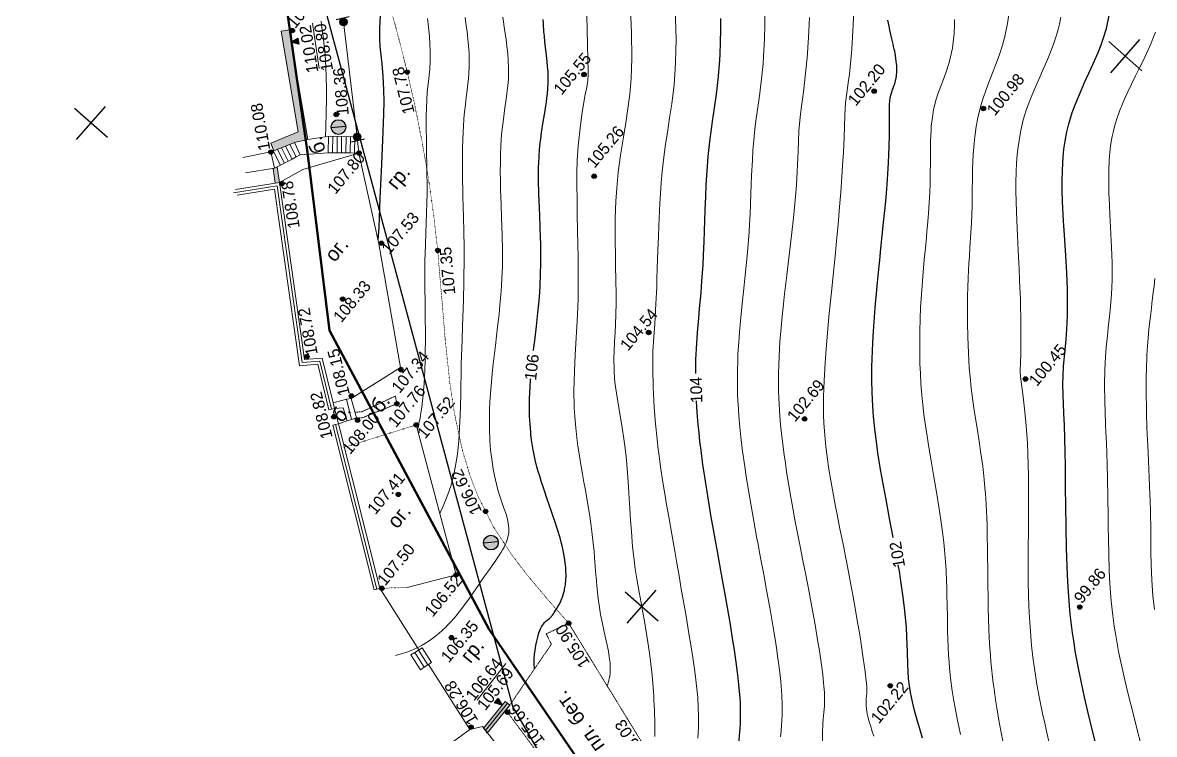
# Model space of a CAD drawing. Header units: millimetres. Extents: x -2893842 to -949497, y -1203244 to 262218.
# Drawn here: x -2540406 to -2463181, y -619041 to -570471 of the extents above; entities that cross this region are included whole.
import ezdxf

# ---------------------------------------------------------------- set-up
doc = ezdxf.new("R2010")
doc.units = ezdxf.units.MM
doc.linetypes.add('g5_01_5x1_5', pattern=[1.5, 0.75, -0.75])
doc.linetypes.add('g5_366', pattern=[0.85, 0.1, -0.75])
doc.layers.get('0').update_dxf_attribs({"lineweight": 5})
for name, color, linetype in [('!!!_ Размеры', 7, 'Continuous'), ('02_сетка', 253, 'Continuous'), ('03_Здания и строения', 253, 'Continuous'), ('06_Инженерно-технические сооружения', 253, 'Continuous'), ('10_Границы покрытий и угодий', 253, 'Continuous'), ('12_Рельеф', 253, 'Continuous'), ('14_Ограждения', 253, 'Continuous'), ('19_Горизонтали', 253, 'Continuous'), ('31_Водопровод', 253, 'Continuous'), ('44_Крышки колодцев', 253, 'Continuous'), ('61_Отметки высоты поверхности', 253, 'Continuous'), ('65_Границы', 253, 'Continuous')]:
    doc.layers.add(name, color=color, linetype=linetype)
doc.styles.add('LIKE17', font='d431.shx')
doc.styles.add('LIKE36', font='pragmai.shx')
doc.styles.add('Line_GUGK', font='')
doc.styles.get('Line_GUGK').set_extended_font_data('Bm431', italic=True)
doc.linetypes.add('g5_122_v', pattern='A,1,-1,1.5,-0.4,["В",Line_GUGK,S=1,R=0,X=0,Y=-0.5],-1.5,1.5,-1,4,-1,4,-1,3', length=20.9)
doc.linetypes.add('g5_280_1', pattern='A,0.001,[21,GUGK_2005.shx,S=1,R=180,X=0,Y=0],2', length=2.001)
doc.linetypes.add('g5_347', pattern='A,0,[21,GUGK_2005.shx,S=1.25,R=-115,X=0,Y=0],-0.875,[21,GUGK_2005.shx,S=1.25,R=45,X=0,Y=0],-0.75,[21,GUGK_2005.shx,S=1.25,R=135,X=0,Y=0.25],-0.5', length=2.125)
doc.linetypes.add('g5_472', pattern='A,0,-4,[25,GUGK_2005.shx,S=0.4,R=0,X=0,Y=-0.2],0', length=4)
doc.linetypes.add('g5_473', pattern='A,0,-3.75,[25,GUGK_2005.shx,S=0.4,R=0,X=0,Y=-0.2],-0.25,[25,GUGK_2005.shx,S=0.4,R=0,X=0,Y=-0.2],0', length=4)
doc.linetypes.add('g5_476_3', pattern='A,1.25,[30,GUGK_2005.shx,S=1,R=0,X=0,Y=0],2.5,[30,GUGK_2005.shx,S=1,R=180,X=0,Y=0],1.25', length=5)

# ---------------------------------------------------------------- blocks, each defined once
blk = doc.blocks.new('BL_333')
at = {"color": 0}
for p, q in [((0, -3), (0, 3)), ((-3, 0), (3, 0))]:
    blk.add_line(p, q, dxfattribs=at)
blk = doc.blocks.new('g5_117')
h = blk.add_hatch(color=255)
h.paths.add_polyline_path([(-0.299, 0.352), (0.352, -0.299, 0.177899), (0.463, 0, 0.639215)])
h.paths.add_polyline_path([(-0.352, 0.299, 0.177899), (-0.463, 0, 0.639215), (0.299, -0.352)])
at = {"color": 0}
blk.add_lwpolyline([(0.354, -0.354), (-0.354, 0.354)], dxfattribs=at)
blk.add_circle((0, 0), 0.5, dxfattribs=at)
blk = doc.blocks.new('g5_475_5c')
h = blk.add_hatch(color=0)
edge = h.paths.add_edge_path()
edge.add_arc((0, 0), 0.25, 0, 360)
at = {"color": 0}
blk.add_lwpolyline([(0.25, -0.45), (0.25, 0.45)], dxfattribs=at)
blk.add_circle((0, 0), 0.25, dxfattribs=at)
blk = doc.blocks.new('g5_330')
blk.add_hatch(color=0).paths.add_polyline_path([(-0.15, 0, 1), (0.15, 0, 1)])
at = {"color": 0}
blk.add_circle((0, 0), 0.15, dxfattribs=at)
blk = doc.blocks.new('g5_330a')
blk.add_hatch(color=0).paths.add_polyline_path([(0, 0), (-0.2, 0.5), (0.2, 0.5)])
at = {"color": 0}
blk.add_lwpolyline([(0, 0), (-0.2, 0.5), (0.2, 0.5)], close=True, dxfattribs=at)
blk = doc.blocks.new('Топо_07.04.17')
at = {"layer": '06_Инженерно-технические сооружения', "linetype": 'Continuous', "lineweight": 20}
for points in [[(-643987, -396276), (-644130, -395745), (-642187, -395179), (-642582, -388223), (-642033, -388192), (-641602, -395781), (-642530, -395885)], [(-643849, -398464), (-644149, -398478), (-644177, -397467), (-644079, -397462), (-643879, -397386)], [(-633997, -437402), (-634103, -437225), (-634211, -437050), (-632536, -435394), (-632395, -435536), (-632255, -435679)]]:
    blk.add_hatch(color=7, dxfattribs=at).paths.add_polyline_path(points)
at = {"layer": '02_сетка', "color": 3, "linetype": 'Continuous'}
for p, q in [((-657279, -394000), (-655058, -391984)), ((-655160, -394103), (-657177, -391882)), ((-584532, -397523), (-586549, -395301)), ((-586651, -397420), (-584430, -395404)), ((-623675, -431024), (-621453, -429008)), ((-621556, -431127), (-623572, -428905))]:
    blk.add_line(p, q, dxfattribs=at)
at = {"layer": '03_Здания и строения', "color": 7, "linetype": 'Continuous', "lineweight": 20}
blk.add_lwpolyline([(-632896, -443460), (-630952, -442314), (-634285, -436930), (-635157, -437034), (-637339, -438274)], dxfattribs=at)
at = {"layer": '06_Инженерно-технические сооружения', "color": 7, "linetype": 'Continuous', "lineweight": 20}
for points in [[(-643987, -396276), (-644130, -395745), (-642187, -395179), (-642582, -388223), (-642033, -388192), (-641602, -395781), (-642530, -395885)], [(-643849, -398464), (-644149, -398478), (-644177, -397467), (-644079, -397462), (-643879, -397386)], [(-642112, -415344), (-641914, -415318), (-641715, -415291), (-640180, -426761), (-640378, -426788), (-640576, -426814)], [(-638571, -431516), (-638301, -431384), (-638032, -431252), (-637762, -431121), (-637235, -432199), (-637504, -432330), (-637774, -432462), (-638044, -432594)], [(-633997, -437402), (-634103, -437225), (-634211, -437050), (-632536, -435394), (-632395, -435536), (-632255, -435679)]]:
    blk.add_lwpolyline(points, close=True, dxfattribs=at)
at = {"layer": '06_Инженерно-технические сооружения', "color": 7, "linetype": 'g5_280_1', "lineweight": 20}
for points in [[(-641602, -395781), (-642033, -388192)], [(-643849, -398464), (-643879, -397386)]]:
    blk.add_lwpolyline(points, dxfattribs=at)
at = {"layer": '06_Инженерно-технические сооружения', "color": 7, "linetype": 'Continuous', "lineweight": 20}
for points in [[(-640276, -391051), (-640402, -387933)], [(-646083, -397553), (-644079, -397462), (-643651, -397300), (-643370, -397193), (-643090, -397086), (-642810, -396980), (-642529, -396873), (-642249, -396767), (-640322, -396834), (-640220, -396838), (-640023, -396863), (-639725, -396901), (-639428, -396940), (-639130, -396978), (-638833, -397016), (-638535, -397054), (-638238, -397092), (-638232, -395975), (-640115, -395708), (-641602, -395781), (-642530, -395885), (-643987, -396276), (-644203, -396334), (-646145, -396498)], [(-643090, -397086), (-643453, -396132)], [(-643162, -396054), (-642810, -396980)], [(-642529, -396873), (-642870, -395976)], [(-642530, -395885), (-642249, -396767)], [(-640322, -396834), (-640178, -395711)], [(-639879, -395742), (-640023, -396863)], [(-639725, -396901), (-639582, -395784)], [(-639285, -395826), (-639428, -396940)], [(-639130, -396978), (-638988, -395868)], [(-638691, -395910), (-638833, -397016)], [(-638535, -397054), (-638394, -395952)], [(-644079, -397462), (-644203, -396334)], [(-643651, -397300), (-644035, -396289)], [(-643744, -396211), (-643370, -397193)], [(-641916, -413829), (-640973, -413685), (-640787, -415100)], [(-641866, -414227), (-641715, -415291), (-641103, -415165), (-640787, -415100), (-640452, -415031), (-640654, -413669), (-640973, -413685)], [(-641866, -414227), (-641272, -414238), (-641103, -415165)], [(-637774, -432462), (-638301, -431384)], [(-637504, -432330), (-638032, -431252)], [(-634443, -435098), (-632218, -432831)]]:
    blk.add_lwpolyline(points, dxfattribs=at)
at = {"layer": '06_Инженерно-технические сооружения', "color": 7, "linetype": 'g5_472', "lineweight": 20}
blk.add_lwpolyline([(-640378, -426788), (-641914, -415318)], dxfattribs=at)
at = {"layer": '06_Инженерно-технические сооружения', "color": 7, "linetype": 'g5_01_5x1_5', "lineweight": 20}
blk.add_lwpolyline([(-624680, -441252), (-623018, -440440), (-627638, -430584), (-629246, -431135), (-628969, -431869), (-632255, -435679)], dxfattribs=at)
at = {"layer": '06_Инженерно-технические сооружения', "color": 6, "linetype": 'g5_473', "lineweight": 20}
blk.add_lwpolyline([(-632395, -435536), (-634103, -437225)], dxfattribs=at)
at = {"layer": '10_Границы покрытий и угодий', "color": 7, "linetype": 'g5_366', "lineweight": 20}
for points in [[(-627638, -430584), (-628771, -428963), (-630104, -426953), (-630953, -425537), (-632009, -423450), (-632814, -421267), (-633186, -419832), (-633518, -417993), (-633770, -415458), (-633846, -413378), (-633825, -410382), (-633761, -408284), (-633647, -404165), (-633651, -401768), (-633726, -399268), (-633880, -396659), (-634104, -394096), (-634342, -391971), (-634680, -389461), (-635059, -387022)], [(-636452, -415964), (-641496, -416928)], [(-640180, -426761), (-638322, -426914)]]:
    blk.add_lwpolyline(points, dxfattribs=at)
at = {"layer": '10_Границы покрытий и угодий', "color": 7, "linetype": 'g5_01_5x1_5', "lineweight": 20}
for points in [[(-640452, -415031), (-640021, -415059), (-637590, -414381), (-637645, -413850), (-640035, -414656), (-640511, -414630)], [(-632564, -435985), (-629216, -441765), (-624680, -441252), (-622496, -444883), (-615540, -455000), (-615244, -455465)]]:
    blk.add_lwpolyline(points, dxfattribs=at)
at = {"layer": '12_Рельеф', "color": 7, "linetype": 'g5_347', "lineweight": 20}
for points in [[(-640654, -413669), (-637073, -411951), (-637593, -403405), (-638238, -397092)], [(-638322, -426914), (-634898, -426445), (-636452, -415964)]]:
    blk.add_lwpolyline(points, dxfattribs=at)
at = {"layer": '14_Ограждения', "color": 7, "linetype": 'g5_476_3', "lineweight": 20}
for points in [[(-638232, -395975), (-638275, -388082)], [(-643849, -398464), (-642161, -397765), (-638238, -397092)], [(-637993, -431234), (-640180, -426761)], [(-635157, -437034), (-637466, -432312)]]:
    blk.add_lwpolyline(points, dxfattribs=at)
at = {"layer": '14_Ограждения', "color": 7, "linetype": 'Continuous', "lineweight": 20}
blk.add_lwpolyline([(-646897, -398611), (-643849, -398464), (-643514, -410662), (-642306, -410705), (-641916, -413829), (-641866, -414227), (-642065, -414252), (-642263, -414277), (-642660, -411093), (-643904, -411049), (-644238, -398883), (-646813, -399007)], dxfattribs=at)
at = {"layer": '14_Ограждения', "color": 7, "linetype": 'g5_472', "lineweight": 20}
blk.add_lwpolyline([(-642065, -414252), (-642483, -410899), (-643709, -410855), (-644043, -398673), (-647058, -398819)], dxfattribs=at)
at = {"layer": '19_Горизонтали', "color": 42, "linetype": 'Continuous', "lineweight": 20}
for points in [[(-607813, -440583), (-607881, -440257), (-607967, -439835), (-608000, -439661), (-608057, -439301), (-608087, -439034), (-608104, -438699), (-608095, -438398), (-608036, -437990), (-607988, -437770), (-607964, -437651), (-607941, -437505), (-607921, -437311), (-607913, -437130), (-607910, -436955), (-607920, -435981), (-607945, -434908), (-607975, -434059), (-608007, -433342), (-608037, -432746), (-608084, -431906), (-608143, -430986), (-608186, -430372), (-608299, -428873), (-608344, -428311), (-608416, -427450), (-608462, -426900), (-608516, -426266), (-608601, -425270), (-608638, -424825), (-608676, -424354), (-608774, -422920), (-608817, -422009), (-608834, -421443), (-608843, -420767), (-608841, -420353), (-608829, -419808), (-608829, -419808), (-608789, -418965), (-608749, -418442), (-608689, -417855), (-608609, -417197), (-608449, -416087), (-608248, -414894), (-608072, -413949), (-607807, -412636), (-607633, -411809), (-607271, -410142), (-606704, -407525), (-606530, -406707), (-606306, -405628), (-606064, -404433), (-605872, -403446), (-605676, -402407), (-605543, -401664), (-605389, -400773), (-605226, -399777), (-605003, -398286), (-604853, -397414), (-604741, -396937), (-604524, -396100), (-604383, -395519), (-604022, -393827), (-603609, -391341)], [(-614154, -439910), (-614065, -439506), (-613987, -439138), (-613933, -438859), (-613854, -438374), (-613809, -438016), (-613783, -437764), (-613735, -437133), (-613704, -436160), (-613704, -435542), (-613714, -434849), (-613725, -434432), (-613737, -434016), (-613760, -433399), (-613810, -432316), (-613881, -431072), (-613927, -430355), (-613987, -429479), (-614028, -428897), (-614103, -427866), (-614147, -427266), (-614191, -426674), (-614218, -426292), (-614302, -425076), (-614399, -423507), (-614448, -422541), (-614478, -421835), (-614497, -421320), (-614523, -420263), (-614530, -419292), (-614523, -418612), (-614503, -417831), (-614485, -417404), (-614425, -416421), (-614346, -415543), (-614269, -414883), (-614143, -413988), (-614085, -413624), (-613949, -412838), (-613820, -412155), (-613666, -411395), (-613470, -410473), (-613148, -409014), (-612996, -408335), (-612854, -407687), (-612667, -406813), (-612394, -405435), (-612299, -404911), (-612187, -404245), (-612078, -403557), (-611966, -402817), (-611881, -402254), (-611787, -401629), (-611623, -400607), (-611503, -399924), (-611376, -399260), (-611215, -398514), (-611080, -397949), (-610812, -396916), (-610646, -396287), (-610365, -395145), (-610151, -394133), (-609988, -393247), (-609865, -392482), (-609729, -391504), (-609629, -390677)], [(-606659, -391361), (-606860, -392708), (-607107, -394082), (-607626, -396346), (-608002, -397821), (-608235, -398976), (-608456, -400347), (-608824, -402630), (-608971, -403399), (-609269, -404816), (-609495, -405816), (-609716, -406759), (-610172, -408666), (-610465, -409905), (-610619, -410578), (-610804, -411421), (-611011, -412421), (-611145, -413120), (-611315, -414098), (-611489, -415294), (-611567, -415944), (-611620, -416470), (-611687, -417337), (-611727, -418170), (-611741, -418760), (-611747, -419747), (-611732, -420812), (-611715, -421400), (-611694, -421984), (-611604, -423735), (-611553, -424515), (-611497, -425308), (-611453, -425882), (-611352, -427159), (-611272, -428127), (-611190, -429136), (-611095, -430330), (-611003, -431594), (-610948, -432450), (-610877, -433757), (-610851, -434380), (-610821, -435343), (-610809, -436018), (-610808, -436592), (-610813, -436822), (-610831, -437254), (-610855, -437571), (-610934, -438173), (-611016, -438591), (-611114, -439036), (-611179, -439343), (-611284, -440016), (-611324, -440534)], [(-619761, -439370), (-619693, -439000), (-619643, -438687), (-619581, -438229), (-619547, -437917), (-619547, -437917), (-619458, -436607), (-619442, -435393), (-619451, -434833), (-619482, -433873), (-619528, -432855), (-619560, -432199), (-619624, -431016), (-619734, -429112), (-619789, -428210), (-619852, -427198), (-619895, -426513), (-619966, -425348), (-620038, -424148), (-620086, -423292), (-620130, -422417), (-620160, -421740), (-620197, -420677), (-620207, -420293), (-620224, -419287), (-620227, -418775), (-620217, -417721), (-620182, -416580), (-620102, -415228), (-619980, -413943), (-619920, -413445), (-619832, -412808), (-619669, -411828), (-619505, -410971), (-619335, -410020), (-619200, -409205), (-619083, -408455), (-619006, -407946), (-618895, -407190), (-618720, -405988), (-618580, -405031), (-618478, -404357), (-618392, -403805), (-618229, -402822), (-618116, -402183), (-617976, -401441), (-617818, -400675), (-617599, -399712), (-617379, -398838), (-617173, -398073), (-616902, -397082), (-616656, -396158), (-616352, -394891), (-616211, -394191), (-616076, -393404), (-615956, -392557), (-615873, -391861), (-615792, -391060), (-615642, -389177)], [(-618668, -388809), (-618845, -391043), (-619008, -392754), (-619203, -394117), (-619421, -395180), (-619918, -397095), (-620188, -398045), (-620524, -399255), (-620803, -400370), (-621033, -401449), (-621193, -402335), (-621365, -403475), (-621438, -404034), (-621530, -404837), (-621663, -406210), (-621703, -406647), (-621804, -407750), (-621886, -408569), (-621960, -409224), (-622062, -410012), (-622160, -410655), (-622256, -411226), (-622360, -411838), (-622475, -412569), (-622521, -412903), (-622616, -413842), (-622638, -414339), (-622642, -414772), (-622604, -415933), (-622561, -416640), (-622496, -417734), (-622469, -418502), (-622462, -418994), (-622465, -419738), (-622484, -420543), (-622518, -421446), (-622554, -422207), (-622575, -422614), (-622608, -423248), (-622649, -424085), (-622681, -424844), (-622709, -425885), (-622713, -426249), (-622713, -426806), (-622701, -427404), (-622675, -428099), (-622622, -429028), (-622572, -429754), (-622524, -430428), (-622484, -431022), (-622405, -432487), (-622384, -433240), (-622377, -433967), (-622384, -434735), (-622384, -434735), (-622420, -435872), (-622435, -436190), (-622451, -436480), (-622470, -436792), (-622494, -437135), (-622512, -437373), (-622552, -437860), (-622597, -438344), (-622626, -438635), (-622658, -438937)], [(-625514, -435115), (-625457, -435011), (-625383, -434852), (-625355, -434784), (-625307, -434649), (-625286, -434584), (-625263, -434504), (-625205, -434248), (-625155, -433869), (-625138, -433583), (-625140, -433168), (-625160, -432790), (-625198, -432365), (-625231, -432060), (-625304, -431429), (-625378, -430657), (-625408, -430231), (-625436, -429590), (-625446, -429140), (-625440, -428275), (-625431, -427889), (-625412, -427299), (-625396, -426885), (-625376, -426324), (-625363, -425911), (-625351, -425353), (-625350, -424546), (-625357, -424166), (-625380, -423476), (-625404, -422963), (-625444, -422252), (-625487, -421569), (-625515, -421141), (-625551, -420577), (-625583, -420048), (-625613, -419475), (-625646, -418636), (-625658, -418075), (-625658, -417382), (-625636, -416627), (-625597, -415993), (-625483, -414820), (-625411, -414254), (-625307, -413535), (-625131, -412440), (-624998, -411663), (-624803, -410532), (-624673, -409749), (-624509, -408663), (-624368, -407569), (-624284, -406844), (-624185, -405898), (-624092, -404941), (-624011, -404063), (-623902, -402890), (-623802, -401851), (-623717, -401032), (-623610, -400113), (-623489, -399263), (-623315, -398291), (-623007, -396901), (-622783, -396040), (-622442, -394860), (-622328, -394487), (-622216, -394097), (-622164, -393887), (-622110, -393604), (-622075, -393311), (-622046, -393020), (-622017, -392722), (-621988, -392423), (-621906, -391548), (-621812, -390497), (-621655, -388627)], [(-639621, -431430), (-639226, -431377), (-638895, -431313), (-638702, -431268), (-638554, -431228), (-638410, -431186), (-638228, -431128), (-638071, -431073), (-637961, -431032), (-637789, -430963), (-637487, -430829), (-637164, -430665), (-636729, -430411), (-636490, -430254), (-636261, -430093), (-636050, -429934), (-635836, -429764), (-635661, -429617), (-635340, -429331), (-634853, -428856), (-634547, -428535), (-634219, -428174), (-633946, -427864), (-633515, -427363), (-633214, -427016), (-633032, -426810), (-632823, -426575), (-632548, -426269), (-632323, -426018), (-632150, -425823), (-631924, -425560), (-631677, -425254), (-631560, -425099), (-631433, -424919), (-631338, -424770), (-631264, -424643), (-631165, -424451), (-631089, -424269), (-631034, -424102), (-631003, -423984), (-630974, -423821), (-630959, -423684), (-630953, -423485), (-630970, -423190), (-630984, -423075), (-631017, -422860), (-631044, -422712), (-631069, -422591), (-631102, -422442), (-631139, -422279), (-631204, -422003), (-631250, -421798), (-631378, -421148), (-631419, -420900), (-631463, -420599), (-631500, -420299), (-631532, -419992), (-631566, -419558), (-631598, -418713), (-631596, -418238), (-631575, -417617), (-631516, -416796), (-631446, -416143), (-631363, -415525), (-631269, -414932), (-631074, -413880), (-630901, -413057), (-630761, -412433), (-630678, -412071), (-630469, -411186), (-630171, -409930), (-629983, -409107), (-629845, -408476), (-629710, -407813), (-629593, -407192), (-629504, -406664), (-629394, -405918), (-629246, -404654), (-629169, -403839), (-629108, -403099), (-629070, -402620), (-628995, -401642), (-628917, -400677), (-628857, -400013), (-628799, -399452), (-628723, -398800), (-628646, -398236), (-628570, -397741), (-628480, -397231), (-628378, -396717), (-628190, -395907), (-627989, -395137), (-627837, -394559), (-627700, -394003), (-627623, -393652), (-627543, -393233), (-627475, -392781), (-627437, -392428), (-627405, -391975), (-627388, -391494), (-627384, -390983), (-627391, -390491), (-627404, -389970), (-627429, -388980)], [(-635536, -422141), (-635445, -422010), (-635180, -421582), (-634829, -420928), (-634576, -420372), (-634285, -419615), (-634029, -418799), (-633883, -418251), (-633687, -417379), (-633390, -415648), (-633302, -415033), (-633193, -414209), (-633114, -413602), (-633025, -412925), (-632921, -412169), (-632686, -410562), (-632542, -409603), (-632283, -407861), (-632103, -406575), (-631900, -404930), (-631817, -404163), (-631735, -403318), (-631633, -402150), (-631589, -401623), (-631516, -400757), (-631481, -400348), (-631427, -399753), (-631283, -398364), (-631183, -397559), (-631096, -396947), (-631020, -396467), (-630951, -396061), (-630861, -395580), (-630763, -395102), (-630651, -394608), (-630539, -394149), (-630417, -393662), (-630316, -393244), (-630238, -392893), (-630162, -392502), (-630101, -392118), (-630059, -391777), (-630008, -391192), (-629991, -390871), (-629974, -390215), (-629975, -389680), (-629983, -389299), (-630001, -388724)], [(-632563, -388491), (-632557, -388852), (-632558, -389290), (-632567, -389738), (-632590, -390256), (-632623, -390697), (-632654, -390998), (-632703, -391388), (-632795, -391937), (-632876, -392320), (-632938, -392585), (-633057, -393098), (-633131, -393449), (-633242, -394054), (-633396, -395086), (-633465, -395657), (-633601, -397001), (-633630, -397315), (-633663, -397691), (-633723, -398358), (-633935, -400358), (-634324, -403022), (-634442, -403812), (-634595, -404935), (-634709, -405890), (-634808, -406799), (-634894, -407634), (-634996, -408635), (-635029, -408953), (-635096, -409585), (-635146, -410041), (-635191, -410433), (-635252, -410934), (-635305, -411345), (-635350, -411679), (-635530, -412860), (-635575, -413116), (-635591, -413208), (-635680, -413679), (-635744, -413992), (-635832, -414389), (-635931, -414797), (-635999, -415060), (-636078, -415343), (-636137, -415544), (-636214, -415788), (-636338, -416153), (-636399, -416319)], [(-640392, -395722), (-640289, -395047), (-640259, -394845), (-640183, -394319), (-640139, -394008), (-640109, -393781), (-640070, -393488), (-640034, -393200), (-639999, -392906), (-639966, -392615), (-639924, -392215), (-639895, -391909), (-639881, -391757), (-639861, -391517), (-639833, -391131), (-639820, -390942), (-639806, -390686), (-639796, -390487), (-639788, -390274), (-639776, -389881), (-639771, -389378), (-639773, -389065), (-639778, -388703), (-639786, -388324), (-639790, -388100), (-639794, -387858)], [(-601918, -441142), (-601976, -440597), (-602028, -440056), (-602069, -439550), (-602117, -438814), (-602147, -438123), (-602163, -437245), (-602157, -436534), (-602145, -436139), (-602124, -435680), (-602091, -435135), (-602005, -434031), (-601920, -433125), (-601831, -432203), (-601781, -431680), (-601727, -431073), (-601691, -430637), (-601641, -429921), (-601609, -429312), (-601585, -428488), (-601580, -428001), (-601582, -427452), (-601594, -426779), (-601632, -425674), (-601697, -424378), (-601757, -423335), (-601823, -422218), (-601865, -421422), (-601899, -420666), (-601929, -419781), (-601940, -419168), (-601943, -418494), (-601934, -417820), (-601908, -417064), (-601869, -416357), (-601822, -415704), (-601742, -414835), (-601585, -413500), (-601466, -412656), (-601344, -411885), (-601243, -411297), (-601137, -410711), (-600960, -409796), (-600729, -408663), (-600566, -407887), (-600416, -407168), (-600330, -406746), (-600256, -406381), (-600091, -405537), (-599963, -404842), (-599843, -404138), (-599757, -403585), (-599647, -402783), (-599580, -402212), (-599510, -401603), (-599453, -401123), (-599397, -400690), (-599272, -399904), (-599227, -399671), (-599127, -399216), (-599046, -398904), (-598939, -398545), (-598686, -397864), (-598477, -397408), (-598078, -396628), (-597837, -396158), (-597524, -395480), (-597197, -394541), (-597089, -394130), (-596970, -393563), (-596883, -393000), (-596838, -392609)], [(-593109, -392708), (-593268, -393290), (-593586, -394235), (-593782, -394721), (-594060, -395332), (-594353, -395919), (-594667, -396523), (-594965, -397090), (-595192, -397535), (-595530, -398238), (-595709, -398651), (-596008, -399458), (-596183, -400031), (-596362, -400732), (-596458, -401171), (-596600, -401921), (-596677, -402392), (-596757, -402931), (-596841, -403555), (-596937, -404312), (-597069, -405350), (-597153, -405966), (-597238, -406526), (-597545, -408220), (-597652, -408820), (-597726, -409249), (-597888, -410236), (-597986, -410880), (-598063, -411424), (-598186, -412366), (-598291, -413294), (-598379, -414226), (-598461, -415355), (-598507, -416340), (-598524, -416958), (-598530, -417746), (-598525, -418254), (-598509, -418932), (-598493, -419415), (-598448, -420492), (-598403, -421546), (-598383, -422104), (-598359, -423127), (-598359, -424038), (-598371, -424596), (-598385, -424996), (-598400, -425349), (-598419, -425724), (-598516, -427128), (-598581, -427882), (-598661, -428732), (-598725, -429366), (-598794, -430029), (-598855, -430607), (-598917, -431203), (-598996, -431980), (-599076, -432814), (-599190, -434189), (-599232, -434818), (-599270, -435509), (-599289, -435982), (-599302, -436441), (-599310, -437920), (-599304, -438319), (-599283, -439056), (-599261, -439601), (-599214, -440454), (-599161, -441212), (-599093, -442032)], [(-595961, -442496), (-596071, -441579), (-596132, -441026), (-596199, -440356), (-596297, -439199), (-596356, -438309), (-596404, -437224), (-596421, -436465), (-596422, -435650), (-596358, -433772), (-596303, -432933), (-596246, -432231), (-596160, -431315), (-596054, -430319), (-595920, -429169), (-595735, -427666), (-595600, -426565), (-595511, -425814), (-595425, -425061), (-595327, -424130), (-595256, -423369), (-595196, -422633), (-595146, -421896), (-595102, -421022), (-595083, -420452), (-595071, -419557), (-595077, -418932), (-595094, -418358), (-595114, -417340), (-595080, -417009), (-594984, -416345), (-594910, -415814), (-594833, -415215), (-594735, -414369), (-594677, -413819), (-594522, -412096), (-594426, -410818), (-594369, -410001), (-594345, -409632), (-594287, -408744), (-594220, -407734), (-594150, -406706), (-594108, -406136), (-594051, -405434), (-593985, -404729), (-593918, -404135), (-593820, -403413), (-593727, -402843), (-593615, -402261), (-593500, -401748), (-593500, -401748), (-593226, -400760), (-592974, -400039), (-592822, -399664), (-592668, -399316), (-592355, -398684), (-592179, -398355), (-591842, -397756), (-591502, -397177), (-591200, -396665), (-591039, -396389), (-590752, -395885), (-590595, -395600), (-590345, -395120), (-590035, -394455), (-589884, -394087), (-589758, -393744), (-589607, -393265)], [(-589804, -442983), (-589885, -442380), (-590003, -441514), (-590151, -440425), (-590281, -439420), (-590391, -438503), (-590449, -437971), (-590520, -437255), (-590566, -436720), (-590606, -436184), (-590640, -435615), (-590667, -434982), (-590684, -434249), (-590678, -433254), (-590649, -432370), (-590614, -431697), (-590572, -431064), (-590495, -430099), (-590388, -428948), (-590319, -428274), (-590239, -427500), (-590103, -426204), (-589974, -424865), (-589899, -423990), (-589839, -423169), (-589795, -422537), (-589743, -421766), (-589707, -421250), (-589638, -420327), (-589586, -419712), (-589460, -418488), (-589335, -417535), (-589189, -416639), (-589066, -416006), (-588902, -415249), (-588779, -414713), (-588602, -413943), (-588503, -413495), (-588403, -413017), (-588296, -412452), (-588219, -411979), (-588148, -411482), (-588015, -410270), (-587976, -409819), (-587933, -409246), (-587906, -408844), (-587875, -408345), (-587847, -407884), (-587799, -407056), (-587754, -406363), (-587696, -405566), (-587656, -405108), (-587601, -404573), (-587540, -404077), (-587423, -403331), (-587318, -402798), (-587226, -402402), (-587073, -401851), (-586953, -401484), (-586811, -401101), (-586626, -400665), (-586356, -400104), (-586099, -399626), (-585861, -399211), (-585644, -398851), (-585369, -398411), (-584992, -397824), (-584659, -397310), (-584452, -396988), (-584074, -396386), (-583692, -395740), (-583501, -395394), (-583302, -395010)], [(-585236, -411706), (-585356, -412240), (-585453, -412661), (-585628, -413392), (-585701, -413698), (-585831, -414242), (-586027, -415098), (-586211, -415980), (-586309, -416509), (-586374, -416886), (-586517, -417823), (-586574, -418242), (-586633, -418716), (-586729, -419578), (-586801, -420314), (-586846, -420819), (-586919, -421736), (-586953, -422209), (-587007, -422981), (-587075, -424009), (-587116, -424629), (-587149, -425114), (-587196, -425782), (-587235, -426308), (-587272, -426785), (-587326, -427412), (-587369, -427875), (-587418, -428375), (-587452, -428703), (-587492, -429077), (-587584, -429956), (-587613, -430235), (-587693, -431086), (-587738, -431645), (-587769, -432118), (-587813, -433240), (-587816, -433589), (-587807, -434148)]]:
    blk.add_lwpolyline(points, dxfattribs=at)
at = {"layer": '19_Горизонтали', "color": 42, "linetype": 'Continuous', "lineweight": 30}
for points in [[(-612698, -390744), (-612771, -391418), (-612903, -392450), (-613002, -393119), (-613079, -393583), (-613335, -394893), (-613561, -395846), (-613799, -396763), (-614043, -397672), (-614381, -399000), (-614603, -400006), (-614735, -400670), (-614954, -401903), (-615086, -402714), (-615220, -403594), (-615434, -405037), (-615542, -405753), (-615681, -406645), (-615795, -407329), (-615987, -408394), (-616145, -409192), (-616365, -410253), (-616499, -410898), (-616692, -411861), (-616892, -412959), (-617003, -413672), (-617058, -414071), (-617120, -414631)], [(-604966, -427264), (-605068, -425948), (-605110, -425415), (-605169, -424644), (-605214, -424032), (-605263, -423301), (-605314, -422422), (-605358, -421397), (-605378, -420636), (-605385, -419972), (-605371, -418912), (-605343, -418199), (-605279, -417241), (-605207, -416460), (-605099, -415522), (-604864, -413911), (-604731, -413123), (-604435, -411548), (-604138, -410106), (-603983, -409389), (-603758, -408364), (-603580, -407565), (-603199, -405833), (-602943, -404625), (-602792, -403888), (-602610, -402942), (-602410, -401824), (-602410, -401824), (-602234, -400714), (-602125, -399930), (-602018, -399044), (-601936, -398235), (-601909, -398008), (-601883, -397833), (-601857, -397688), (-601832, -397576), (-601800, -397452), (-601770, -397352), (-601739, -397260), (-601711, -397188), (-601680, -397115), (-601616, -396979), (-601566, -396878), (-601530, -396809), (-601475, -396702), (-601429, -396611), (-601382, -396511), (-601341, -396416), (-601307, -396328), (-601265, -396206), (-601253, -396168), (-601201, -395975), (-601188, -395917), (-601154, -395741), (-601128, -395546), (-601116, -395428), (-601107, -395298), (-601102, -395183), (-601100, -394985), (-601103, -394810), (-601112, -394598), (-601123, -394431), (-601133, -394309), (-601147, -394158), (-601166, -393969), (-601174, -393898), (-601226, -393445), (-601293, -392838), (-601318, -392560), (-601349, -392149)], [(-627920, -411827), (-627827, -411432), (-627767, -411181), (-627531, -410185), (-627329, -409303), (-627158, -408493), (-627052, -407941), (-626968, -407463), (-626852, -406701), (-626757, -405965), (-626674, -405224), (-626619, -404671), (-626575, -404179), (-626522, -403544), (-626455, -402684), (-626384, -401719), (-626347, -401245), (-626264, -400289), (-626165, -399422), (-626129, -399160), (-626056, -398698), (-625966, -398211), (-625882, -397821), (-625809, -397519), (-625702, -397105), (-625504, -396396), (-625366, -395908), (-625297, -395664), (-625207, -395330), (-625138, -395065), (-625077, -394818), (-625012, -394531), (-624943, -394192), (-624878, -393816), (-624843, -393563), (-624811, -393260), (-624793, -393006), (-624779, -392662), (-624774, -392318), (-624776, -391711), (-624775, -390994), (-624768, -390568), (-624760, -390284), (-624742, -389748), (-624729, -389445)], [(-635752, -387924), (-635883, -388804), (-635959, -389479), (-635997, -390017), (-636007, -390612), (-636000, -391220), (-636018, -392056), (-636079, -392993), (-636154, -393753), (-636266, -394646), (-636537, -396402), (-636884, -398507), (-637160, -400288), (-637474, -402292), (-637624, -403108)], [(-592679, -443924), (-592943, -441993), (-593125, -440549), (-593238, -439563), (-593396, -437905), (-593494, -436484), (-593531, -435656), (-593547, -435099), (-593553, -433818), (-593512, -432327), (-593450, -431159), (-593311, -429329), (-593177, -427890), (-593028, -426444), (-592900, -425230), (-592740, -423682), (-592657, -422836), (-592569, -421855), (-592498, -420971), (-592443, -420168), (-592286, -418211), (-592107, -416960), (-592024, -416542), (-591874, -415864), (-591722, -415176), (-591522, -414098), (-591434, -413506), (-591245, -411776), (-591163, -410654), (-591097, -409469), (-591031, -408092), (-590981, -407100), (-590899, -405777), (-590833, -404983), (-590770, -404386), (-590674, -403650), (-590526, -402794), (-590407, -402240), (-590272, -401717), (-590082, -401096), (-589885, -400558), (-589565, -399826), (-589260, -399225), (-589260, -399225), (-588792, -398393), (-588495, -397894), (-587963, -397015), (-587660, -396504), (-587290, -395845), (-587055, -395394), (-586864, -394994), (-586607, -394389), (-586323, -393531)], [(-630310, -433423), (-630285, -433060), (-630243, -432728), (-630189, -432437), (-630120, -432149), (-630033, -431846), (-629938, -431557), (-629845, -431299), (-629724, -431008), (-629648, -430855), (-629584, -430742), (-629503, -430618), (-629431, -430524), (-629359, -430443), (-629271, -430359), (-629189, -430292), (-629072, -430215), (-628992, -430167), (-628907, -430114), (-628833, -430063), (-628801, -430037), (-628759, -430002), (-628715, -429961), (-628661, -429906), (-628591, -429829), (-628527, -429751), (-628314, -429490), (-628179, -429309), (-628120, -429223), (-628028, -429078), (-627963, -428965), (-627906, -428860), (-627857, -428767), (-627787, -428609), (-627724, -428456), (-627678, -428329), (-627646, -428234), (-627613, -428130), (-627562, -427944), (-627489, -427597), (-627456, -427386), (-627441, -427257), (-627421, -427048), (-627408, -426831), (-627402, -426609), (-627402, -426440), (-627413, -426087), (-627449, -425609), (-627483, -425296), (-627519, -425032), (-627566, -424723), (-627684, -424062), (-627774, -423621), (-627859, -423221), (-627953, -422802), (-627997, -422606), (-628061, -422325), (-628116, -422080), (-628294, -421280), (-628408, -420728), (-628472, -420390), (-628531, -420059), (-628583, -419732), (-628649, -419240), (-628713, -418548), (-628713, -418548), (-628734, -418134), (-628742, -417862), (-628745, -417509), (-628743, -417333), (-628738, -417085), (-628726, -416781), (-628691, -416249), (-628651, -415813), (-628597, -415349), (-628560, -415073), (-628494, -414633), (-628439, -414303), (-628341, -413765), (-628328, -413703)], [(-617283, -416489), (-617308, -416935), (-617334, -417565), (-617348, -418109), (-617357, -418671), (-617359, -419266), (-617355, -419860), (-617335, -420875), (-617314, -421536), (-617290, -422161), (-617265, -422718), (-617178, -424342), (-617117, -425349), (-617068, -426124), (-617029, -426718), (-616957, -427787), (-616888, -428825), (-616817, -429944), (-616704, -431915), (-616653, -433006), (-616631, -433531), (-616600, -434500), (-616586, -435223), (-616583, -435583), (-616586, -436044), (-616605, -436759), (-616613, -436948), (-616635, -437325), (-616664, -437695), (-616686, -437925), (-616742, -438400), (-616786, -438708), (-616846, -439070), (-616846, -439070), (-617042, -439996)], [(-604528, -441088), (-604642, -440441), (-604744, -439841), (-604853, -439154), (-604934, -438548), (-604994, -437916), (-605019, -437438), (-605022, -436933), (-604966, -435987), (-604885, -435130), (-604804, -434116), (-604770, -433444), (-604744, -432134), (-604753, -431223), (-604789, -430106), (-604814, -429585), (-604838, -429165)]]:
    blk.add_lwpolyline(points, dxfattribs=at)
at = {"layer": '31_Водопровод', "color": 4, "linetype": 'g5_122_v', "lineweight": 30}
blk.add_lwpolyline([(-583089, -495462), (-596585, -480441), (-611321, -461284), (-614321, -457688), (-615539, -457037), (-618959, -458696), (-620250, -458304), (-626774, -447943), (-632051, -435797), (-639251, -388150), (-644508, -352537), (-647177, -334439), (-652475, -316363), (-657265, -306315), (-681471, -222945), (-685928, -215489)], dxfattribs=at)
at = {"layer": '65_Границы', "color": 1, "linetype": 'Continuous', "lineweight": 50}
blk.add_polyline3d([(-589422, -491540, -67200), (-612619, -462131, -67200), (-624589, -446444, -67200), (-633066, -430388, -67200), (-641609, -408893, -67200), (-641723, -396649, -67200), (-642312, -376829, -67200), (-648199, -353938, -67200), (-652094, -324788, -67200), (-654274, -313356, -67200), (-666228, -287634, -67200), (-666228, -287634, 0), (-678823, -259347, 0), (-689809, -226507, 0), (-575367, -204630, 0), (-573464, -168037, 0), (-544539, -166847, 0)], dxfattribs=at)
at = {"layer": '02_сетка', "color": 92, "xscale": 500.0000000002746, "yscale": 500.0000000002746, "zscale": 500.0000000002746, "rotation": 42.22816425403256}
blk.add_blockref('BL_333', (-656168, -392992), dxfattribs=at)
at = {"layer": '06_Инженерно-технические сооружения', "color": 7, "linetype": 'Continuous', "lineweight": 20}
for p, xscale, yscale, zscale, rotation in [((-641984, -389053, -67200), 1000, 1000, 1000, 271.8668440010774), ((-632771, -435626, -67200), 999.9999999999997, 999.9999999999997, 999.9999999999997, 45.82883710233222)]:
    blk.add_blockref('g5_330a', p, dxfattribs=dict(at, xscale=xscale, yscale=yscale, zscale=zscale, rotation=rotation))
at = {"layer": '14_Ограждения', "color": 7, "linetype": 'Continuous', "lineweight": 20}
for p, xscale, yscale, zscale, rotation in [((-638275, -388082, -67200), 999.9999999999997, 999.9999999999997, 999.9999999999997, 96.95951535485311), ((-638232, -395975, -67200), 1000.000000000001, 1000.000000000001, 1000.000000000001, 276.9595153491459)]:
    blk.add_blockref('g5_475_5c', p, dxfattribs=dict(at, xscale=xscale, yscale=yscale, zscale=zscale, rotation=rotation))
at = {"layer": '44_Крышки колодцев', "color": 7, "linetype": 'Continuous', "lineweight": 20, "xscale": 999.9999999999995, "yscale": 999.9999999999995, "zscale": 999.9999999999995, "rotation": 43.98139083737546}
for p in [(-639427, -395169, -67200), (-632283, -424518, -67200)]:
    blk.add_blockref('g5_117', p, dxfattribs=at)
at = {"layer": '61_Отметки высоты поверхности', "color": 7, "linetype": 'Continuous', "lineweight": 20, "xscale": 999.9999999999995, "yscale": 999.9999999999995, "zscale": 999.9999999999995, "rotation": 43.98139083737546}
for p in [(-641816, -388275, -67200), (-634342, -391971, -67200), (-622377, -393491, -67200), (-639484, -394301, -67200), (-644200, -396343, -67200), (-638238, -397092, -67200), (-602832, -396852, -67200), (-643696, -398570, -67200), (-595561, -398872, -67200), (-622470, -400473, -67200), (-637415, -403379, -67200), (-633649, -404296, -67200), (-640466, -406862, -67200), (-643335, -410488, -67200), (-619977, -411484, -67200), (-637057, -412100, -67200), (-640612, -413503, -67200), (-641973, -414790, -67200), (-637590, -414381, -67200), (-640384, -415193, -67200), (-636452, -415964, -67200), (-594786, -417535, -67200), (-610069, -418545, -67200), (-638195, -420537, -67200), (-632410, -422362, -67200), (-634898, -426445, -67200), (-640034, -426773, -67200), (-635694, -430660, -67200), (-627638, -430584, -67200), (-592861, -433418, -67200), (-632472, -436144, -67200), (-635056, -436874, -67200), (-606314, -437296, -67200)]:
    blk.add_blockref('g5_330', p, dxfattribs=at)
at = {"layer": '06_Инженерно-технические сооружения', "color": 7, "linetype": 'Continuous', "lineweight": 15, "style": 'LIKE36'}
for s, rotation, p in [('110.02', 92.79356, (-640364, -391272, -67200)), ('108.80', 92.79356, (-639350, -391265, -67200)), ('106.64', 46.01568, (-634664, -435184, -67200)), ('105.69', 46.01568, (-633964, -435919, -67200))]:
    blk.add_text(s, height=800, rotation=rotation, dxfattribs=at).set_placement(p)
at = {"layer": '10_Границы покрытий и угодий', "color": 7, "linetype": 'Continuous', "lineweight": 15, "style": 'LIKE36'}
for s, rotation, p in [('б.', 100.88595, (-640457, -396709, -67200)), ('гр.', 43.98139, (-635993, -399928, -67200)), ('ог.', 43.98139, (-640736, -404359, -67200)), ('б.', 43.98139, (-638781, -414963, -67200)), ('б.', 43.98139, (-641503, -415309, -67200)), ('ог.', 43.98139, (-638547, -422920, -67200)), ('гр.', 43.98139, (-634622, -432599, -67200)), ('пл. бет.', 119.14996, (-626089, -439173, -67200))]:
    blk.add_text(s, height=1000, rotation=rotation, dxfattribs=at).set_placement(p)
at = {"layer": '19_Горизонтали', "color": 42, "linetype": 'Continuous', "lineweight": 15, "style": 'LIKE36'}
for s, rotation, p in [('106', 76.86212, (-627987, -413900, -33200)), ('104', 85.27482, (-616872, -416674, -33200)), ('102', 93.32616, (-604381, -429322, -33200))]:
    blk.add_text(s, height=800, rotation=rotation, dxfattribs=at).set_placement(p)
at = {"layer": '61_Отметки высоты поверхности', "color": 7, "linetype": 'Continuous', "lineweight": 15, "style": 'LIKE17'}
for s, rotation, p in [('108.80', 43.98139, (-641616, -388202, 19420)), ('108.36', 88.81961, (-638630, -394429, 19420)), ('107.78', 97.32811, (-634147, -394764, 19420)), ('105.55', 43.98139, (-624061, -394766, 19420)), ('110.08', 93.70461, (-644219, -396167, 19420)), ('102.20', 43.98139, (-604199, -397774, 19420)), ('100.98', 43.98139, (-594851, -399511, 19420)), ('107.80', 43.98139, (-640160, -399759, 19420)), ('105.26', 43.98139, (-622390, -399980, 19420)), ('108.78', 92.37355, (-642816, -401689, 19420)), ('107.53', 43.98139, (-636953, -404246, 19420)), ('107.35', 88.70551, (-632787, -407402, 19420)), ('108.33', 43.98139, (-640750, -408510, 19420)), ('108.72', 93.70461, (-642575, -410405, 19420)), ('104.54', 43.98139, (-621522, -412627, 19420)), ('108.15', 97.42194, (-640699, -413378, 19420)), ('107.34', 43.98139, (-637340, -413748, 19420)), ('108.82', 97.42194, (-642199, -416159, 19420)), ('107.76', 43.98139, (-637847, -416039, 19420)), ('107.52', 43.98139, (-635957, -417036, 19420)), ('108.00', 43.98139, (-641159, -417511, 19420)), ('100.45', 43.98139, (-594075, -418175, 19420)), ('102.69', 43.98139, (-610748, -418726, 19420)), ('107.41', 43.98139, (-639916, -421790, 19420)), ('106.62', 109.31166, (-632642, -422321, 19420)), ('107.50', 43.98139, (-639794, -426688, 19420)), ('106.52', 43.98139, (-636822, -429174, 19420)), ('106.35', 43.98139, (-636075, -432391, 19420)), ('105.90', 116.05561, (-626475, -433458, 19420)), ('99.86', 43.98139, (-592696, -433256, 19420)), ('106.28', 115.05657, (-634490, -436470, 19420)), ('105.66', 120.7014, (-630113, -438373, 19420)), ('105.03', 116.05561, (-623190, -440384, 19420)), ('102.22', 43.98139, (-607392, -439843, 19420))]:
    blk.add_text(s, height=800, rotation=rotation, dxfattribs=at).set_placement(p)

msp = doc.modelspace()

# ---------------------------------------------------------------- linework, layer by layer
at = {"layer": '65_Границы', "color": 1, "linetype": 'Continuous', "lineweight": 50}
msp.add_polyline3d([(-2458304.51419, -667717.55085, -67199.99998), (-2484668.48047, -641111.02755, -67199.99998), (-2498330.33922, -626873.33056, -67199.99998), (-2508562.9244, -611874.9873, -67199.99998), (-2519474.12472, -591479.0537, -67199.99998), (-2520968.07717, -579326.00445, -67199.99998), (-2523786.35803, -559698.93658, -67199.99998), (-2532216.09867, -537617.0736, -67199.99998), (-2539371.46715, -509091.70416, -67199.99998), (-2542826.11792, -497978.2039, -67199.99998), (-2557603.34832, -473767.5211, -67199.99998), (-2557603.34832, -473767.5211, 0), (-2573305.93634, -447080.91155, 0), (-2587923.49789, -415687.84712, 0), (-2476676.22235, -381052.48681, 0), (-2478910.24838, -344478.21132, 0), (-2450303.50531, -340035.60497, 0)], dxfattribs=at)

# ---------------------------------------------------------------- block references
at = {"layer": '!!!_ Размеры', "color": 1, "lineweight": 0, "rotation": 6.471407436947433}
msp.add_blockref('Топо_07.04.17', (-1928038.79367, -112877.83782), dxfattribs=at)

doc.saveas('drawing.dxf')
